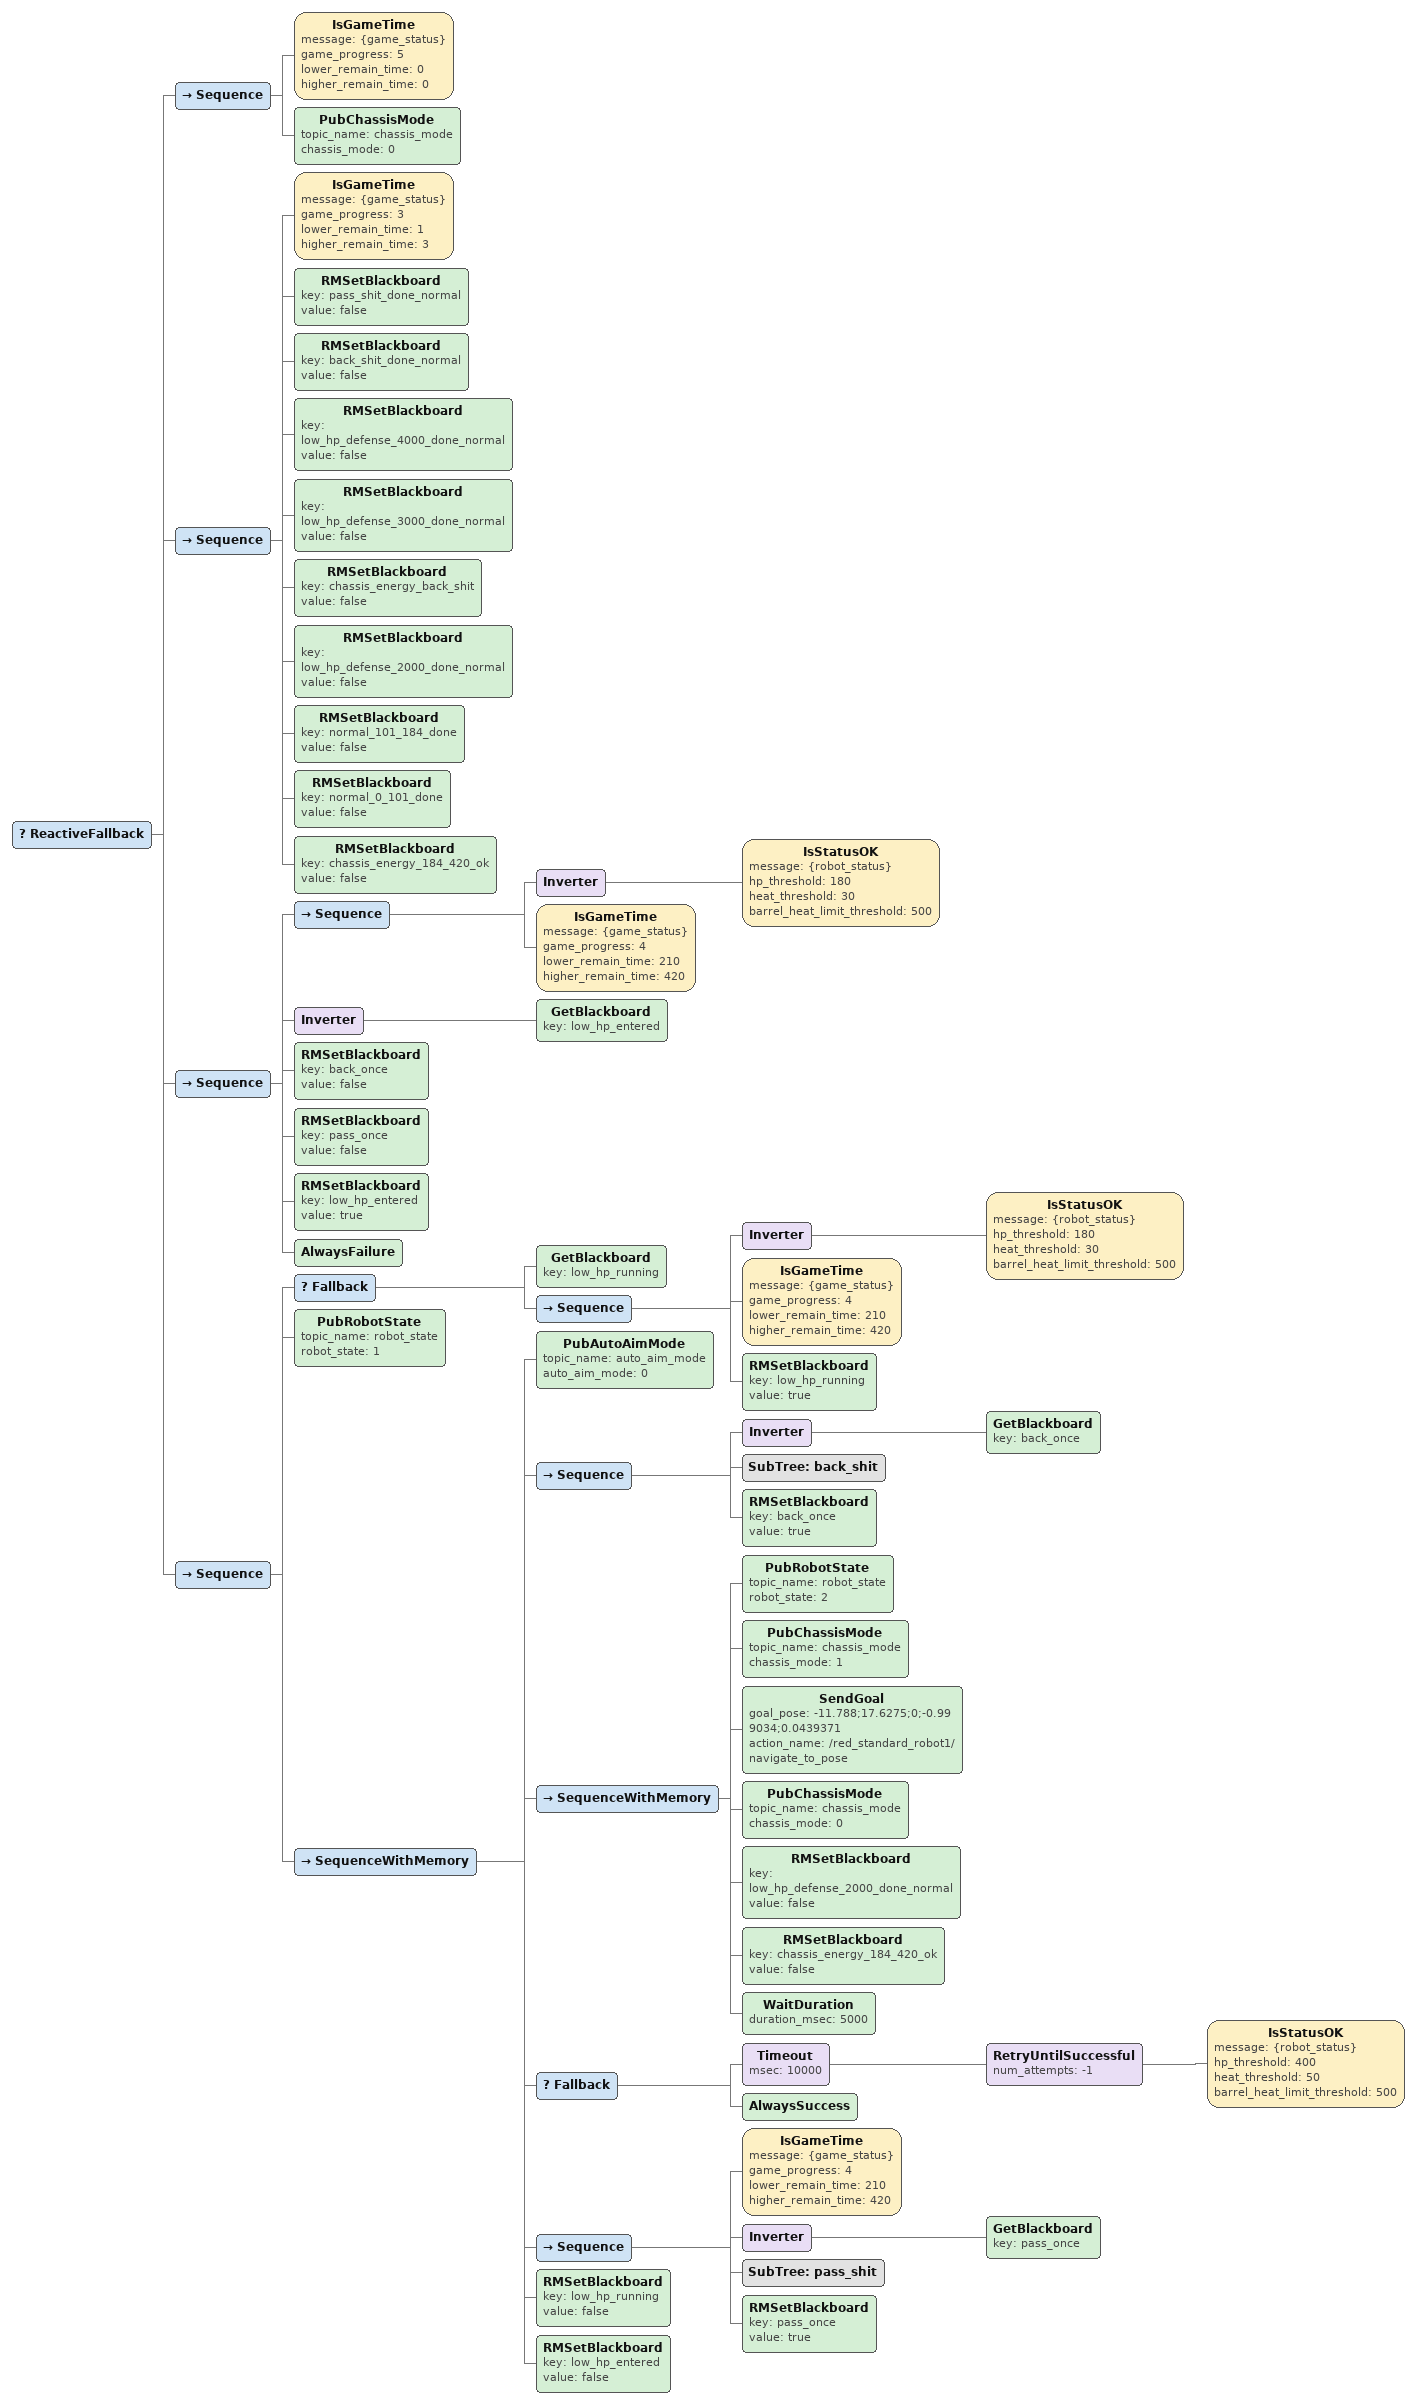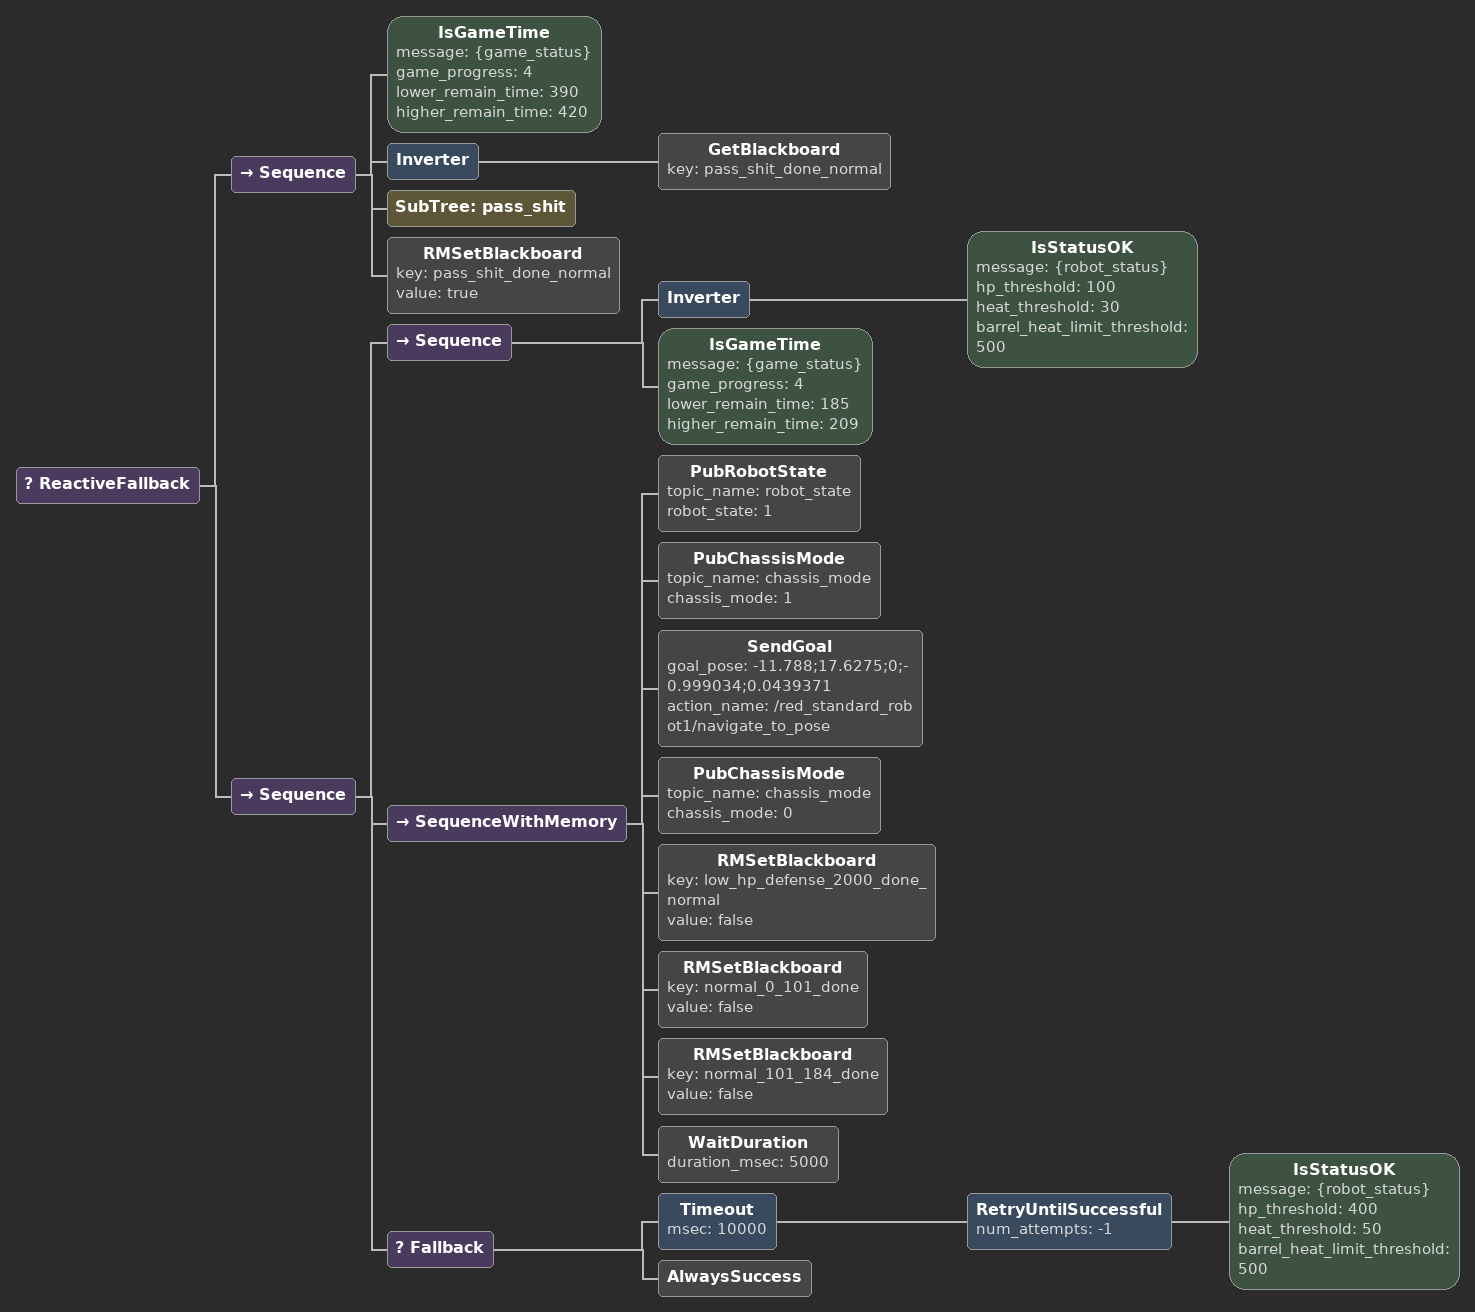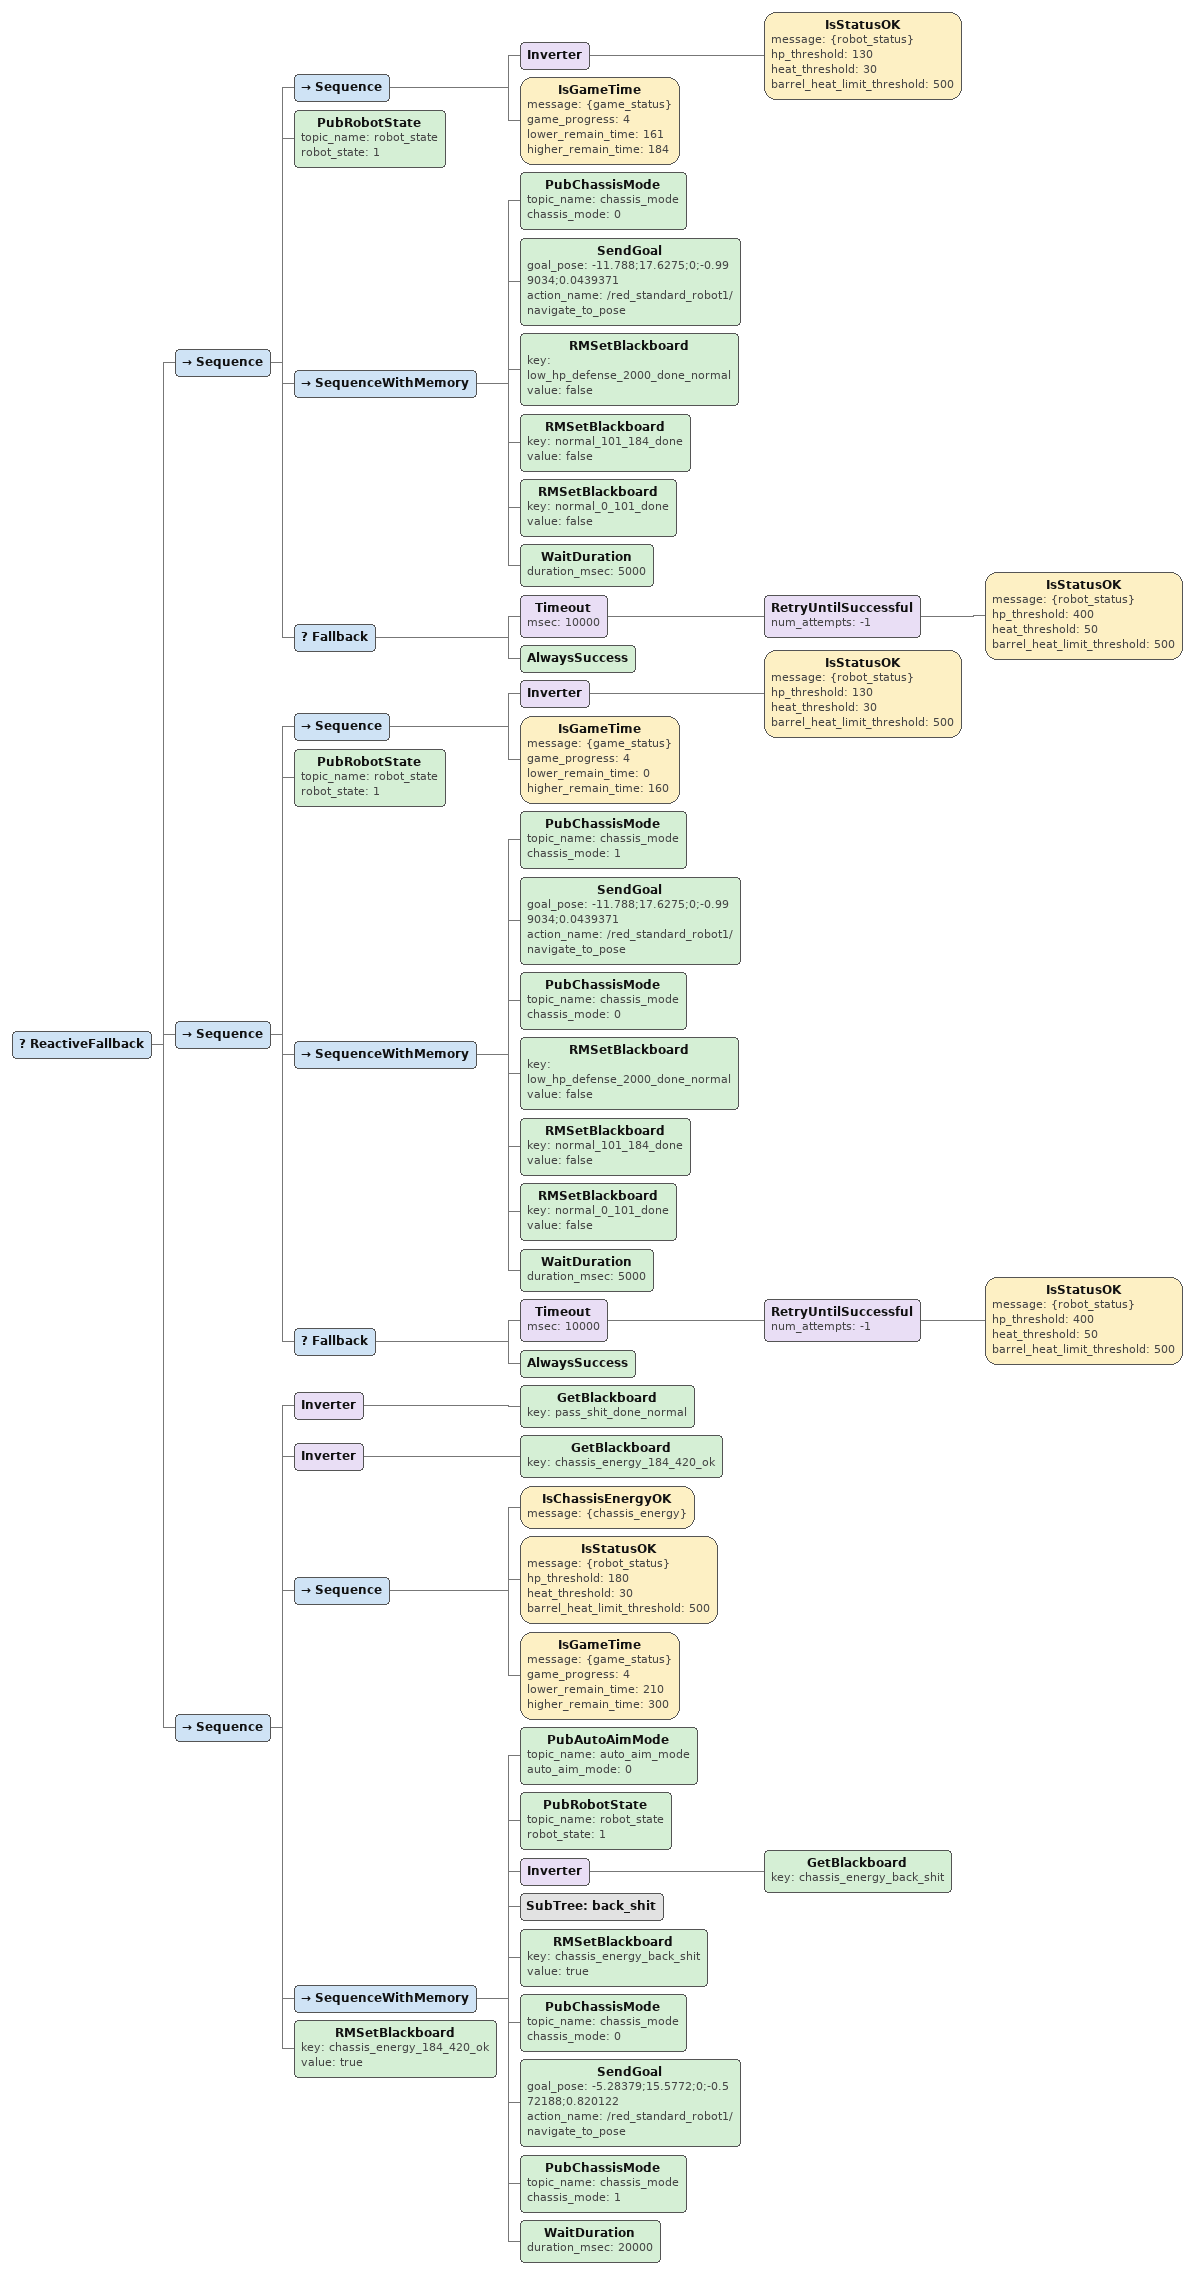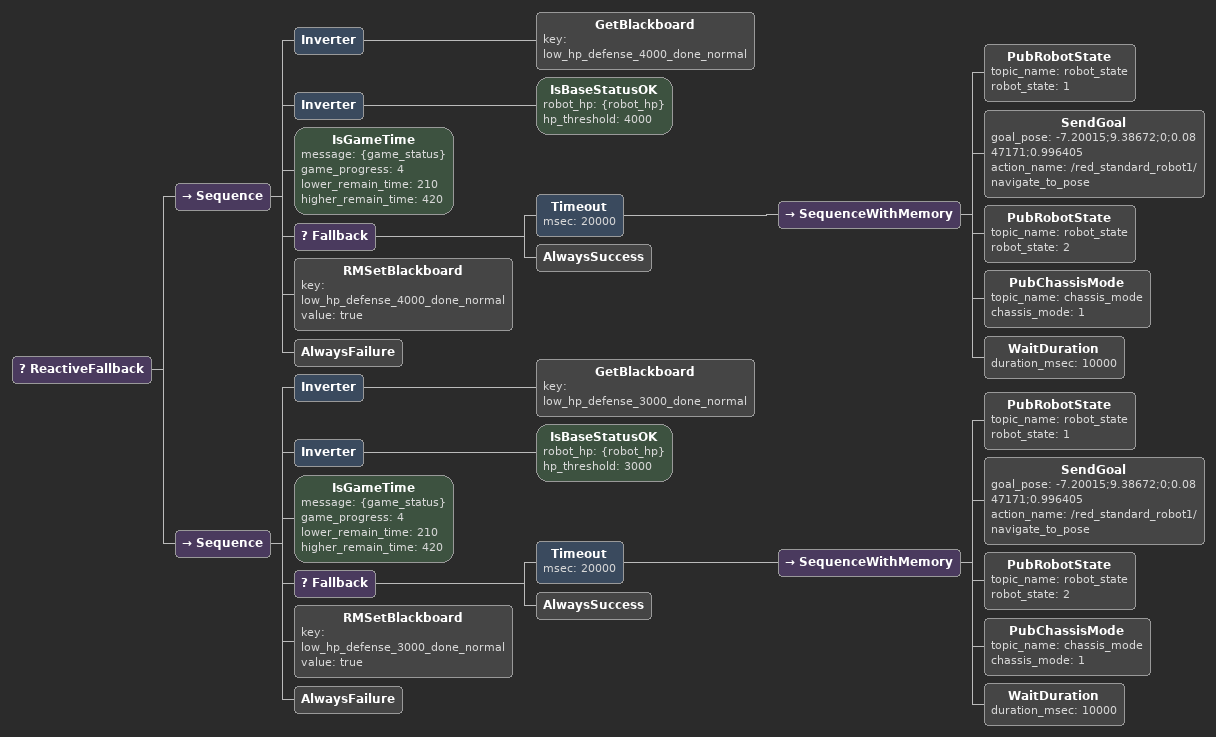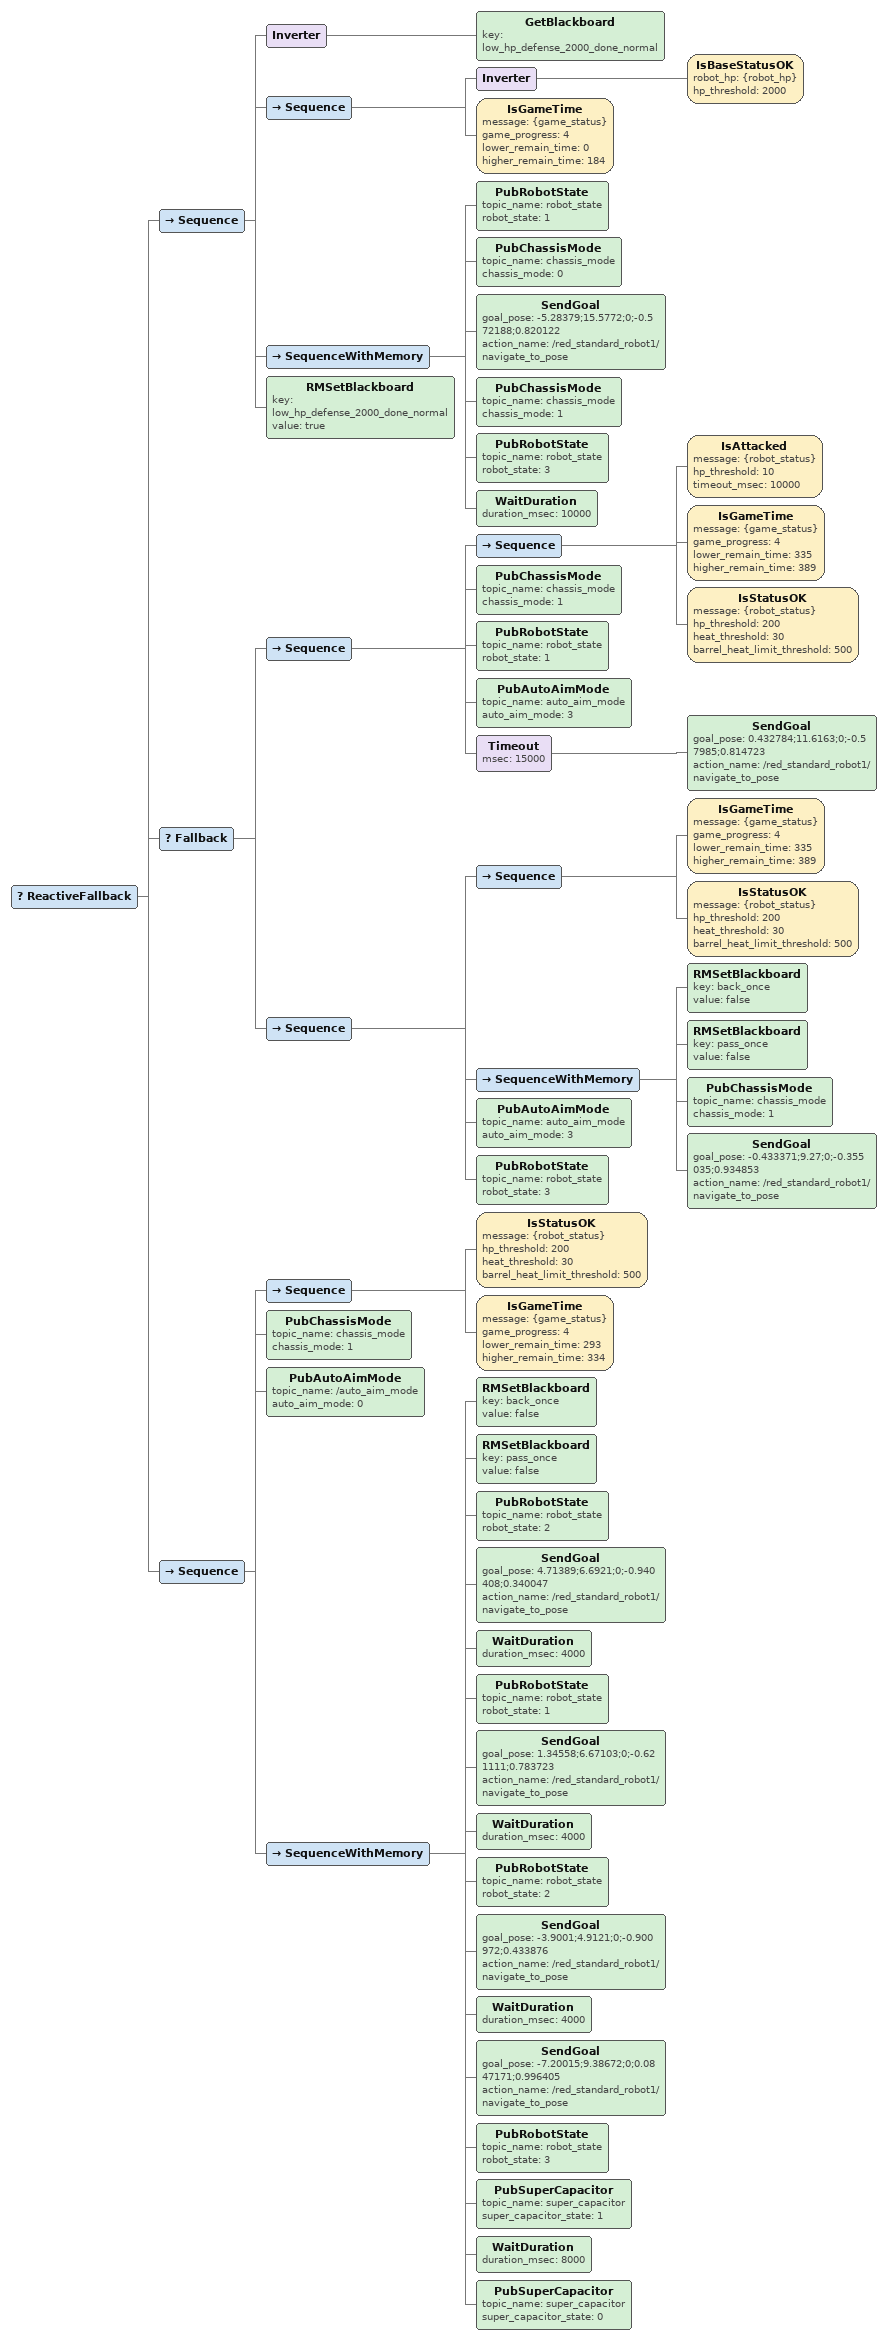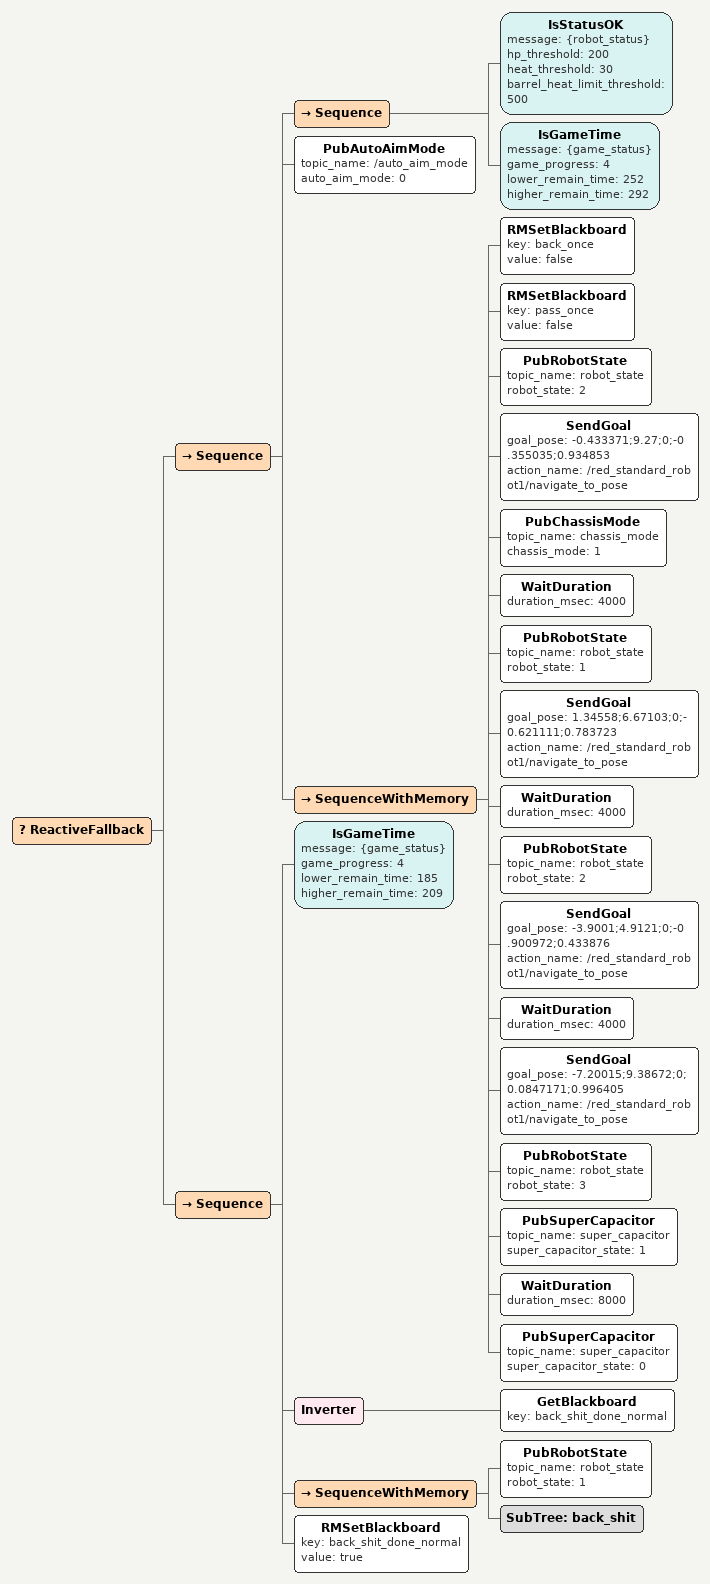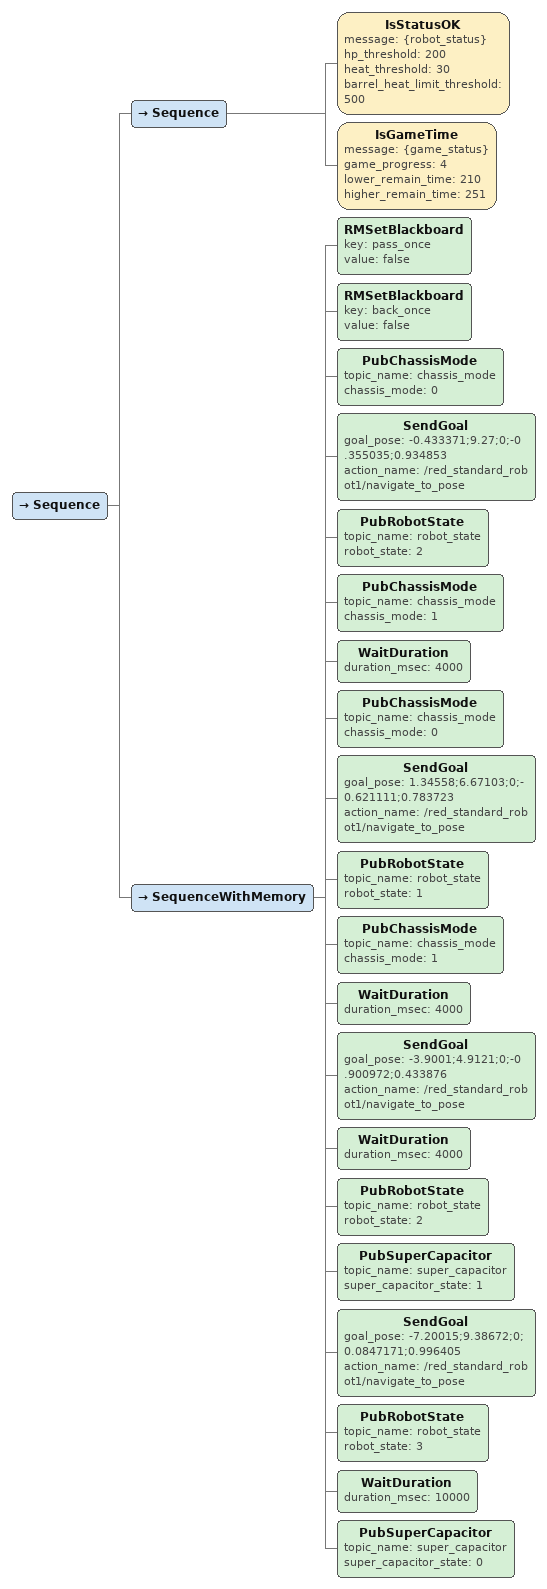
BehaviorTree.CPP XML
<ReactiveFallback>
  <Sequence>
    <IsGameTime message="{game_status}" game_progress="5" lower_remain_time="0" higher_remain_time="0"/>
    <PubChassisMode topic_name="chassis_mode" chassis_mode="0"/>
  </Sequence>
  <Sequence>
    <IsGameTime message="{game_status}" game_progress="3" lower_remain_time="1" higher_remain_time="3"/>
    <RMSetBlackboard key="pass_shit_done_normal" value="false"/>
    <RMSetBlackboard key="back_shit_done_normal" value="false"/>
    <RMSetBlackboard key="low_hp_defense_4000_done_normal" value="false"/>
    <RMSetBlackboard key="low_hp_defense_3000_done_normal" value="false"/>
    <RMSetBlackboard key="chassis_energy_back_shit" value="false"/>
    <RMSetBlackboard key="low_hp_defense_2000_done_normal" value="false"/>
    <RMSetBlackboard key="normal_101_184_done" value="false"/>
    <RMSetBlackboard key="normal_0_101_done" value="false"/>
    <RMSetBlackboard key="chassis_energy_184_420_ok" value="false"/>
  </Sequence>
  <Sequence>
    <Sequence>
      <Inverter>
        <IsStatusOK message="{robot_status}" hp_threshold="180" heat_threshold="30" barrel_heat_limit_threshold="500"/>
      </Inverter>
      <IsGameTime message="{game_status}" game_progress="4" lower_remain_time="210" higher_remain_time="420"/>
    </Sequence>
    <Inverter>
      <GetBlackboard key="low_hp_entered"/>
    </Inverter>
    <RMSetBlackboard key="back_once" value="false"/>
    <RMSetBlackboard key="pass_once" value="false"/>
    <RMSetBlackboard key="low_hp_entered" value="true"/>
    <AlwaysFailure/>
  </Sequence>
  <Sequence>
    <Fallback>
      <GetBlackboard key="low_hp_running"/>
      <Sequence>
        <Inverter>
          <IsStatusOK message="{robot_status}" hp_threshold="180" heat_threshold="30" barrel_heat_limit_threshold="500"/>
        </Inverter>
        <IsGameTime message="{game_status}" game_progress="4" lower_remain_time="210" higher_remain_time="420"/>
        <RMSetBlackboard key="low_hp_running" value="true"/>
      </Sequence>
    </Fallback>
    <PubRobotState topic_name="robot_state" robot_state="1"/>
    <SequenceWithMemory>
      <PubAutoAimMode topic_name="auto_aim_mode" auto_aim_mode="0"/>
      <Sequence>
        <Inverter>
          <GetBlackboard key="back_once"/>
        </Inverter>
        <SubTree ID="back_shit"/>
        <RMSetBlackboard key="back_once" value="true"/>
      </Sequence>
      <SequenceWithMemory>
        <PubRobotState topic_name="robot_state" robot_state="2"/>
        <PubChassisMode topic_name="chassis_mode" chassis_mode="1"/>
        <SendGoal goal_pose="-11.788;17.6275;0;-0.999034;0.0439371" action_name="/red_standard_robot1/navigate_to_pose"/>
        <PubChassisMode topic_name="chassis_mode" chassis_mode="0"/>
        <RMSetBlackboard key="low_hp_defense_2000_done_normal" value="false"/>
        <RMSetBlackboard key="chassis_energy_184_420_ok" value="false"/>
        <WaitDuration duration_msec="5000"/>
      </SequenceWithMemory>
      <Fallback>
        <Timeout msec="10000">
          <RetryUntilSuccessful num_attempts="-1">
            <IsStatusOK message="{robot_status}" hp_threshold="400" heat_threshold="50" barrel_heat_limit_threshold="500"/>
          </RetryUntilSuccessful>
        </Timeout>
        <AlwaysSuccess/>
      </Fallback>
      <Sequence>
        <IsGameTime message="{game_status}" game_progress="4" lower_remain_time="210" higher_remain_time="420"/>
        <Inverter>
          <GetBlackboard key="pass_once"/>
        </Inverter>
        <SubTree ID="pass_shit"/>
        <RMSetBlackboard key="pass_once" value="true"/>
      </Sequence>
      <RMSetBlackboard key="low_hp_running" value="false"/>
      <RMSetBlackboard key="low_hp_entered" value="false"/>
    </SequenceWithMemory>
  </Sequence>
</ReactiveFallback>

<ReactiveFallback>
  <Sequence>
    <IsGameTime message="{game_status}" game_progress="4" lower_remain_time="390" higher_remain_time="420"/>
    <Inverter>
      <GetBlackboard key="pass_shit_done_normal"/>
    </Inverter>
    <SubTree ID="pass_shit"/>
    <RMSetBlackboard key="pass_shit_done_normal" value="true"/>
  </Sequence>
  <Sequence>
    <Sequence>
      <Inverter>
        <IsStatusOK message="{robot_status}" hp_threshold="100" heat_threshold="30" barrel_heat_limit_threshold="500"/>
      </Inverter>
      <IsGameTime message="{game_status}" game_progress="4" lower_remain_time="185" higher_remain_time="209"/>
    </Sequence>
    <SequenceWithMemory>
      <PubRobotState topic_name="robot_state" robot_state="1"/>
      <PubChassisMode topic_name="chassis_mode" chassis_mode="1"/>
      <SendGoal goal_pose="-11.788;17.6275;0;-0.999034;0.0439371" action_name="/red_standard_robot1/navigate_to_pose"/>
      <PubChassisMode topic_name="chassis_mode" chassis_mode="0"/>
      <RMSetBlackboard key="low_hp_defense_2000_done_normal" value="false"/>
      <RMSetBlackboard key="normal_0_101_done" value="false"/>
      <RMSetBlackboard key="normal_101_184_done" value="false"/>
      <WaitDuration duration_msec="5000"/>
    </SequenceWithMemory>
    <Fallback>
      <Timeout msec="10000">
        <RetryUntilSuccessful num_attempts="-1">
          <IsStatusOK message="{robot_status}" hp_threshold="400" heat_threshold="50" barrel_heat_limit_threshold="500"/>
        </RetryUntilSuccessful>
      </Timeout>
      <AlwaysSuccess/>
    </Fallback>
  </Sequence>
</ReactiveFallback>

<ReactiveFallback>
  <Sequence>
    <Sequence>
      <Inverter>
        <IsStatusOK message="{robot_status}" hp_threshold="130" heat_threshold="30" barrel_heat_limit_threshold="500"/>
      </Inverter>
      <IsGameTime message="{game_status}" game_progress="4" lower_remain_time="161" higher_remain_time="184"/>
    </Sequence>
    <PubRobotState topic_name="robot_state" robot_state="1"/>
    <SequenceWithMemory>
      <PubChassisMode topic_name="chassis_mode" chassis_mode="0"/>
      <SendGoal goal_pose="-11.788;17.6275;0;-0.999034;0.0439371" action_name="/red_standard_robot1/navigate_to_pose"/>
      <RMSetBlackboard key="low_hp_defense_2000_done_normal" value="false"/>
      <RMSetBlackboard key="normal_101_184_done" value="false"/>
      <RMSetBlackboard key="normal_0_101_done" value="false"/>
      <WaitDuration duration_msec="5000"/>
    </SequenceWithMemory>
    <Fallback>
      <Timeout msec="10000">
        <RetryUntilSuccessful num_attempts="-1">
          <IsStatusOK message="{robot_status}" hp_threshold="400" heat_threshold="50" barrel_heat_limit_threshold="500"/>
        </RetryUntilSuccessful>
      </Timeout>
      <AlwaysSuccess/>
    </Fallback>
  </Sequence>
  <Sequence>
    <Sequence>
      <Inverter>
        <IsStatusOK message="{robot_status}" hp_threshold="130" heat_threshold="30" barrel_heat_limit_threshold="500"/>
      </Inverter>
      <IsGameTime message="{game_status}" game_progress="4" lower_remain_time="0" higher_remain_time="160"/>
    </Sequence>
    <PubRobotState topic_name="robot_state" robot_state="1"/>
    <SequenceWithMemory>
      <PubChassisMode topic_name="chassis_mode" chassis_mode="1"/>
      <SendGoal goal_pose="-11.788;17.6275;0;-0.999034;0.0439371" action_name="/red_standard_robot1/navigate_to_pose"/>
      <PubChassisMode topic_name="chassis_mode" chassis_mode="0"/>
      <RMSetBlackboard key="low_hp_defense_2000_done_normal" value="false"/>
      <RMSetBlackboard key="normal_101_184_done" value="false"/>
      <RMSetBlackboard key="normal_0_101_done" value="false"/>
      <WaitDuration duration_msec="5000"/>
    </SequenceWithMemory>
    <Fallback>
      <Timeout msec="10000">
        <RetryUntilSuccessful num_attempts="-1">
          <IsStatusOK message="{robot_status}" hp_threshold="400" heat_threshold="50" barrel_heat_limit_threshold="500"/>
        </RetryUntilSuccessful>
      </Timeout>
      <AlwaysSuccess/>
    </Fallback>
  </Sequence>
  <Sequence>
    <Inverter>
      <GetBlackboard key="pass_shit_done_normal"/>
    </Inverter>
    <Inverter>
      <GetBlackboard key="chassis_energy_184_420_ok"/>
    </Inverter>
    <Sequence>
      <IsChassisEnergyOK message="{chassis_energy}"/>
      <IsStatusOK message="{robot_status}" hp_threshold="180" heat_threshold="30" barrel_heat_limit_threshold="500"/>
      <IsGameTime message="{game_status}" game_progress="4" lower_remain_time="210" higher_remain_time="300"/>
    </Sequence>
    <SequenceWithMemory>
      <PubAutoAimMode topic_name="auto_aim_mode" auto_aim_mode="0"/>
      <PubRobotState topic_name="robot_state" robot_state="1"/>
      <Inverter>
        <GetBlackboard key="chassis_energy_back_shit"/>
      </Inverter>
      <SubTree ID="back_shit"/>
      <RMSetBlackboard key="chassis_energy_back_shit" value="true"/>
      <PubChassisMode topic_name="chassis_mode" chassis_mode="0"/>
      <SendGoal goal_pose="-5.28379;15.5772;0;-0.572188;0.820122" action_name="/red_standard_robot1/navigate_to_pose"/>
      <PubChassisMode topic_name="chassis_mode" chassis_mode="1"/>
      <WaitDuration duration_msec="20000"/>
    </SequenceWithMemory>
    <RMSetBlackboard key="chassis_energy_184_420_ok" value="true"/>
  </Sequence>
</ReactiveFallback>

<ReactiveFallback>
  <Sequence>
    <Inverter>
      <GetBlackboard key="low_hp_defense_4000_done_normal"/>
    </Inverter>
    <Inverter>
      <IsBaseStatusOK robot_hp="{robot_hp}" hp_threshold="4000"/>
    </Inverter>
    <IsGameTime message="{game_status}" game_progress="4" lower_remain_time="210" higher_remain_time="420"/>
    <Fallback>
      <Timeout msec="20000">
        <SequenceWithMemory>
          <PubRobotState topic_name="robot_state" robot_state="1"/>
          <SendGoal goal_pose="-7.20015;9.38672;0;0.0847171;0.996405" action_name="/red_standard_robot1/navigate_to_pose"/>
          <PubRobotState topic_name="robot_state" robot_state="2"/>
          <PubChassisMode topic_name="chassis_mode" chassis_mode="1"/>
          <WaitDuration duration_msec="10000"/>
        </SequenceWithMemory>
      </Timeout>
      <AlwaysSuccess/>
    </Fallback>
    <RMSetBlackboard key="low_hp_defense_4000_done_normal" value="true"/>
    <AlwaysFailure/>
  </Sequence>
  <Sequence>
    <Inverter>
      <GetBlackboard key="low_hp_defense_3000_done_normal"/>
    </Inverter>
    <Inverter>
      <IsBaseStatusOK robot_hp="{robot_hp}" hp_threshold="3000"/>
    </Inverter>
    <IsGameTime message="{game_status}" game_progress="4" lower_remain_time="210" higher_remain_time="420"/>
    <Fallback>
      <Timeout msec="20000">
        <SequenceWithMemory>
          <PubRobotState topic_name="robot_state" robot_state="1"/>
          <SendGoal goal_pose="-7.20015;9.38672;0;0.0847171;0.996405" action_name="/red_standard_robot1/navigate_to_pose"/>
          <PubRobotState topic_name="robot_state" robot_state="2"/>
          <PubChassisMode topic_name="chassis_mode" chassis_mode="1"/>
          <WaitDuration duration_msec="10000"/>
        </SequenceWithMemory>
      </Timeout>
      <AlwaysSuccess/>
    </Fallback>
    <RMSetBlackboard key="low_hp_defense_3000_done_normal" value="true"/>
    <AlwaysFailure/>
  </Sequence>
</ReactiveFallback>

<ReactiveFallback>
  <Sequence>
    <Inverter>
      <GetBlackboard key="low_hp_defense_2000_done_normal"/>
    </Inverter>
    <Sequence>
      <Inverter>
        <IsBaseStatusOK robot_hp="{robot_hp}" hp_threshold="2000"/>
      </Inverter>
      <IsGameTime message="{game_status}" game_progress="4" lower_remain_time="0" higher_remain_time="184"/>
    </Sequence>
    <SequenceWithMemory>
      <PubRobotState topic_name="robot_state" robot_state="1"/>
      <PubChassisMode topic_name="chassis_mode" chassis_mode="0"/>
      <SendGoal goal_pose="-5.28379;15.5772;0;-0.572188;0.820122" action_name="/red_standard_robot1/navigate_to_pose"/>
      <PubChassisMode topic_name="chassis_mode" chassis_mode="1"/>
      <PubRobotState topic_name="robot_state" robot_state="3"/>
      <WaitDuration duration_msec="10000"/>
    </SequenceWithMemory>
    <RMSetBlackboard key="low_hp_defense_2000_done_normal" value="true"/>
  </Sequence>
  <Fallback>
    <Sequence>
      <Sequence>
        <IsAttacked message="{robot_status}" hp_threshold="10" timeout_msec="10000"/>
        <IsGameTime message="{game_status}" game_progress="4" lower_remain_time="335" higher_remain_time="389"/>
        <IsStatusOK message="{robot_status}" hp_threshold="200" heat_threshold="30" barrel_heat_limit_threshold="500"/>
      </Sequence>
      <PubChassisMode topic_name="chassis_mode" chassis_mode="1"/>
      <PubRobotState topic_name="robot_state" robot_state="1"/>
      <PubAutoAimMode topic_name="auto_aim_mode" auto_aim_mode="3"/>
      <Timeout msec="15000">
        <SendGoal goal_pose="0.432784;11.6163;0;-0.57985;0.814723" action_name="/red_standard_robot1/navigate_to_pose"/>
      </Timeout>
    </Sequence>
    <Sequence>
      <Sequence>
        <IsGameTime message="{game_status}" game_progress="4" lower_remain_time="335" higher_remain_time="389"/>
        <IsStatusOK message="{robot_status}" hp_threshold="200" heat_threshold="30" barrel_heat_limit_threshold="500"/>
      </Sequence>
      <SequenceWithMemory>
        <RMSetBlackboard key="back_once" value="false"/>
        <RMSetBlackboard key="pass_once" value="false"/>
        <PubChassisMode topic_name="chassis_mode" chassis_mode="1"/>
        <SendGoal goal_pose="-0.433371;9.27;0;-0.355035;0.934853" action_name="/red_standard_robot1/navigate_to_pose"/>
      </SequenceWithMemory>
      <PubAutoAimMode topic_name="auto_aim_mode" auto_aim_mode="3"/>
      <PubRobotState topic_name="robot_state" robot_state="3"/>
    </Sequence>
  </Fallback>
  <Sequence>
    <Sequence>
      <IsStatusOK message="{robot_status}" hp_threshold="200" heat_threshold="30" barrel_heat_limit_threshold="500"/>
      <IsGameTime message="{game_status}" game_progress="4" lower_remain_time="293" higher_remain_time="334"/>
    </Sequence>
    <PubChassisMode topic_name="chassis_mode" chassis_mode="1"/>
    <PubAutoAimMode topic_name="/auto_aim_mode" auto_aim_mode="0"/>
    <SequenceWithMemory>
      <RMSetBlackboard key="back_once" value="false"/>
      <RMSetBlackboard key="pass_once" value="false"/>
      <PubRobotState topic_name="robot_state" robot_state="2"/>
      <SendGoal goal_pose="4.71389;6.6921;0;-0.940408;0.340047" action_name="/red_standard_robot1/navigate_to_pose"/>
      <WaitDuration duration_msec="4000"/>
      <PubRobotState topic_name="robot_state" robot_state="1"/>
      <SendGoal goal_pose="1.34558;6.67103;0;-0.621111;0.783723" action_name="/red_standard_robot1/navigate_to_pose"/>
      <WaitDuration duration_msec="4000"/>
      <PubRobotState topic_name="robot_state" robot_state="2"/>
      <SendGoal goal_pose="-3.9001;4.9121;0;-0.900972;0.433876" action_name="/red_standard_robot1/navigate_to_pose"/>
      <WaitDuration duration_msec="4000"/>
      <SendGoal goal_pose="-7.20015;9.38672;0;0.0847171;0.996405" action_name="/red_standard_robot1/navigate_to_pose"/>
      <PubRobotState topic_name="robot_state" robot_state="3"/>
      <PubSuperCapacitor topic_name="super_capacitor" super_capacitor_state="1"/>
      <WaitDuration duration_msec="8000"/>
      <PubSuperCapacitor topic_name="super_capacitor" super_capacitor_state="0"/>
    </SequenceWithMemory>
  </Sequence>
</ReactiveFallback>

<ReactiveFallback>
  <Sequence>
    <Sequence>
      <IsStatusOK message="{robot_status}" hp_threshold="200" heat_threshold="30" barrel_heat_limit_threshold="500"/>
      <IsGameTime message="{game_status}" game_progress="4" lower_remain_time="252" higher_remain_time="292"/>
    </Sequence>
    <PubAutoAimMode topic_name="/auto_aim_mode" auto_aim_mode="0"/>
    <SequenceWithMemory>
      <RMSetBlackboard key="back_once" value="false"/>
      <RMSetBlackboard key="pass_once" value="false"/>
      <PubRobotState topic_name="robot_state" robot_state="2"/>
      <SendGoal goal_pose="-0.433371;9.27;0;-0.355035;0.934853" action_name="/red_standard_robot1/navigate_to_pose"/>
      <PubChassisMode topic_name="chassis_mode" chassis_mode="1"/>
      <WaitDuration duration_msec="4000"/>
      <PubRobotState topic_name="robot_state" robot_state="1"/>
      <SendGoal goal_pose="1.34558;6.67103;0;-0.621111;0.783723" action_name="/red_standard_robot1/navigate_to_pose"/>
      <WaitDuration duration_msec="4000"/>
      <PubRobotState topic_name="robot_state" robot_state="2"/>
      <SendGoal goal_pose="-3.9001;4.9121;0;-0.900972;0.433876" action_name="/red_standard_robot1/navigate_to_pose"/>
      <WaitDuration duration_msec="4000"/>
      <SendGoal goal_pose="-7.20015;9.38672;0;0.0847171;0.996405" action_name="/red_standard_robot1/navigate_to_pose"/>
      <PubRobotState topic_name="robot_state" robot_state="3"/>
      <PubSuperCapacitor topic_name="super_capacitor" super_capacitor_state="1"/>
      <WaitDuration duration_msec="8000"/>
      <PubSuperCapacitor topic_name="super_capacitor" super_capacitor_state="0"/>
    </SequenceWithMemory>
  </Sequence>
  <Sequence>
    <IsGameTime message="{game_status}" game_progress="4" lower_remain_time="185" higher_remain_time="209"/>
    <Inverter>
      <GetBlackboard key="back_shit_done_normal"/>
    </Inverter>
    <SequenceWithMemory>
      <PubRobotState topic_name="robot_state" robot_state="1"/>
      <SubTree ID="back_shit"/>
    </SequenceWithMemory>
    <RMSetBlackboard key="back_shit_done_normal" value="true"/>
  </Sequence>
</ReactiveFallback>

<Sequence>
  <Sequence>
    <IsStatusOK message="{robot_status}" hp_threshold="200" heat_threshold="30" barrel_heat_limit_threshold="500"/>
    <IsGameTime message="{game_status}" game_progress="4" lower_remain_time="210" higher_remain_time="251"/>
  </Sequence>
  <SequenceWithMemory>
    <RMSetBlackboard key="pass_once" value="false"/>
    <RMSetBlackboard key="back_once" value="false"/>
    <PubChassisMode topic_name="chassis_mode" chassis_mode="0"/>
    <SendGoal goal_pose="-0.433371;9.27;0;-0.355035;0.934853" action_name="/red_standard_robot1/navigate_to_pose"/>
    <PubRobotState topic_name="robot_state" robot_state="2"/>
    <PubChassisMode topic_name="chassis_mode" chassis_mode="1"/>
    <WaitDuration duration_msec="4000"/>
    <PubChassisMode topic_name="chassis_mode" chassis_mode="0"/>
    <SendGoal goal_pose="1.34558;6.67103;0;-0.621111;0.783723" action_name="/red_standard_robot1/navigate_to_pose"/>
    <PubRobotState topic_name="robot_state" robot_state="1"/>
    <PubChassisMode topic_name="chassis_mode" chassis_mode="1"/>
    <WaitDuration duration_msec="4000"/>
    <SendGoal goal_pose="-3.9001;4.9121;0;-0.900972;0.433876" action_name="/red_standard_robot1/navigate_to_pose"/>
    <WaitDuration duration_msec="4000"/>
    <PubRobotState topic_name="robot_state" robot_state="2"/>
    <PubSuperCapacitor topic_name="super_capacitor" super_capacitor_state="1"/>
    <SendGoal goal_pose="-7.20015;9.38672;0;0.0847171;0.996405" action_name="/red_standard_robot1/navigate_to_pose"/>
    <PubRobotState topic_name="robot_state" robot_state="3"/>
    <WaitDuration duration_msec="10000"/>
    <PubSuperCapacitor topic_name="super_capacitor" super_capacitor_state="0"/>
  </SequenceWithMemory>
</Sequence>
